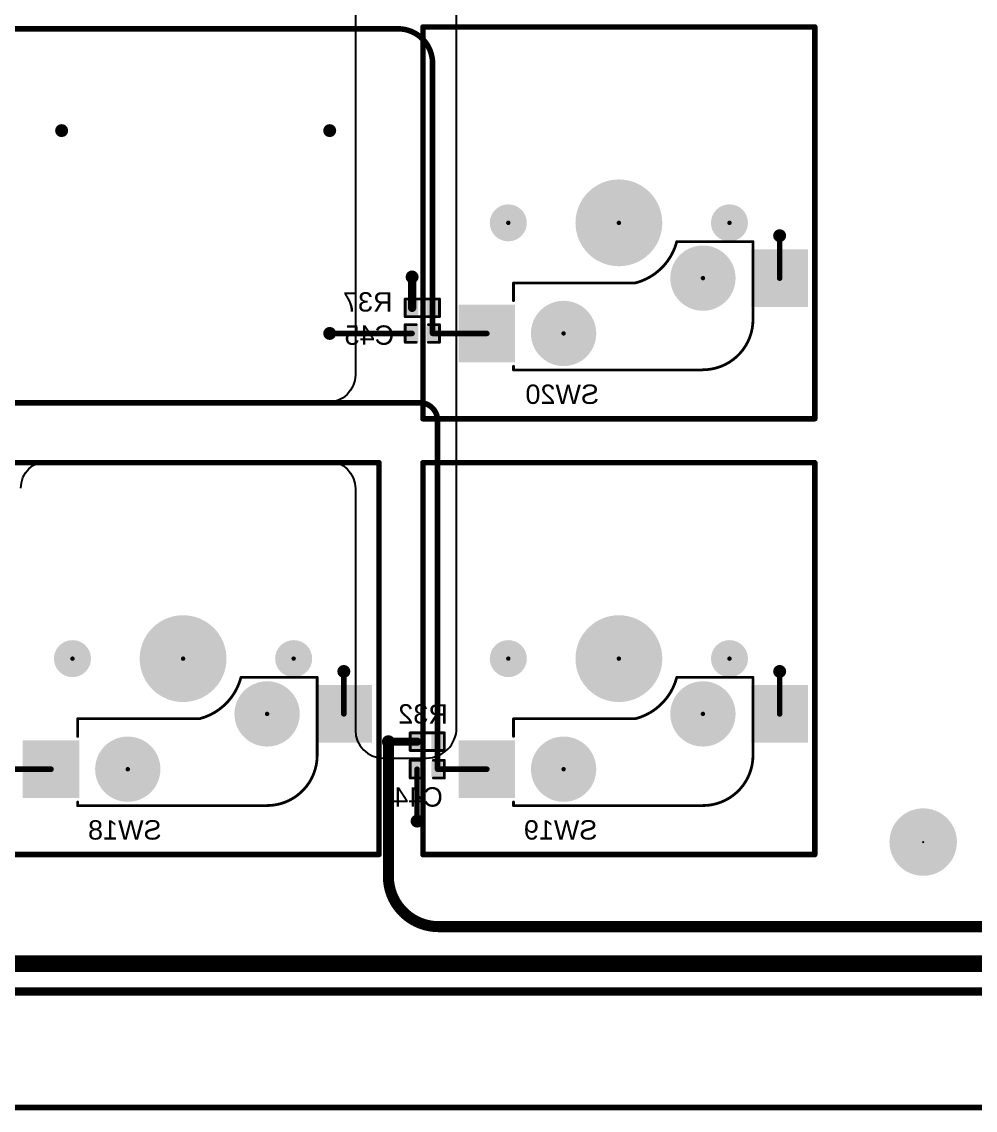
# Model space of a CAD drawing. Header units: inches. Extents: x 0 to 280, y 0 to 81.
# Drawn here: x 195.5 to 239.3, y -0.1 to 49.9 of the extents above; entities that cross this region are included whole.
import ezdxf

# ---------------------------------------------------------------- set-up
doc = ezdxf.new("R2010")
doc.units = ezdxf.units.IN
for name, color, linetype in [('Board Outline', 216, 'Continuous'), ('Bottom Layer', 5, 'Continuous'), ('Bottom Overlay', 54, 'Continuous'), ('Bottom Paste', 16, 'Continuous'), ('Bottom Solder', 6, 'Continuous'), ('Pad Holes', 156, 'Continuous'), ('Top Layer', 1, 'Continuous'), ('Top Overlay', 2, 'Continuous'), ('Top Solder', 216, 'Continuous'), ('Via Holes', 16, 'Continuous')]:
    doc.layers.add(name, color=color, linetype=linetype)
doc.styles.add('Arial', font='', dxfattribs={"height": 0.2})
doc.styles.get('Arial').set_extended_font_data('Arial')

# ---------------------------------------------------------------- blocks, each defined once
blk = doc.blocks.new('____0402_B_23')
at = {"layer": 'Bottom Layer'}
for points in [[(-0.241, 0.317), (-0.241, -0.318), (-0.699, -0.318), (-0.699, 0.317)], [(0.699, 0.317), (0.699, -0.318), (0.241, -0.318), (0.241, 0.317)]]:
    blk.add_hatch(color=5, dxfattribs=at).paths.add_polyline_path(points)
at = {"layer": 'Bottom Paste'}
for points in [[(-0.241, 0.317), (-0.241, -0.318), (-0.699, -0.318), (-0.699, 0.317)], [(0.699, 0.317), (0.699, -0.318), (0.241, -0.318), (0.241, 0.317)]]:
    blk.add_hatch(color=16, dxfattribs=at).paths.add_polyline_path(points)
at = {"layer": 'Bottom Solder'}
for points in [[(-0.181, 0.377), (-0.181, -0.377), (-0.758, -0.377), (-0.758, 0.377)], [(0.758, 0.377), (0.758, -0.377), (0.181, -0.377), (0.181, 0.377)]]:
    blk.add_hatch(color=6, dxfattribs=at).paths.add_polyline_path(points)
at = {"layer": 'Bottom Overlay'}
for points in [[(-0.787, -0.406, 0.127, 0.127, 0), (-0.787, 0.406, 0.127, 0.127, 0)], [(-0.787, 0.406, 0.127, 0.127, 0), (-0.279, 0.406, 0.127, 0.127, 0)], [(0.279, 0.406, 0.127, 0.127, 0), (0.787, 0.406, 0.127, 0.127, 0)], [(0.787, -0.406, 0.127, 0.127, 0), (0.787, 0.406, 0.127, 0.127, 0)], [(-0.787, -0.406, 0.127, 0.127, 0), (-0.279, -0.406, 0.127, 0.127, 0)], [(0.279, -0.406, 0.127, 0.127, 0), (0.787, -0.406, 0.127, 0.127, 0)]]:
    blk.add_lwpolyline(points, format="xyseb", dxfattribs=at)
for points in [[(-0.819, 0.406, 0.0635, 0.0635, 1), (-0.756, 0.406, 0.0635, 0.0635, 1)], [(-0.819, 0.406, 0.0635, 0.0635, 1), (-0.756, 0.406, 0.0635, 0.0635, 1)], [(-0.311, 0.406, 0.0635, 0.0635, 1), (-0.248, 0.406, 0.0635, 0.0635, 1)], [(0.248, 0.406, 0.0635, 0.0635, 1), (0.311, 0.406, 0.0635, 0.0635, 1)], [(0.756, 0.406, 0.0635, 0.0635, 1), (0.819, 0.406, 0.0635, 0.0635, 1)], [(0.756, 0.406, 0.0635, 0.0635, 1), (0.819, 0.406, 0.0635, 0.0635, 1)], [(-0.819, -0.406, 0.0635, 0.0635, 1), (-0.756, -0.406, 0.0635, 0.0635, 1)], [(-0.819, -0.406, 0.0635, 0.0635, 1), (-0.756, -0.406, 0.0635, 0.0635, 1)], [(-0.311, -0.406, 0.0635, 0.0635, 1), (-0.248, -0.406, 0.0635, 0.0635, 1)], [(0.248, -0.406, 0.0635, 0.0635, 1), (0.311, -0.406, 0.0635, 0.0635, 1)], [(0.756, -0.406, 0.0635, 0.0635, 1), (0.819, -0.406, 0.0635, 0.0635, 1)], [(0.756, -0.406, 0.0635, 0.0635, 1), (0.819, -0.406, 0.0635, 0.0635, 1)]]:
    blk.add_lwpolyline(points, format="xyseb", close=True, dxfattribs=at)
blk = doc.blocks.new('____0402_B_24')
at = {"layer": 'Bottom Layer'}
for points in [[(-0.241, 0.317), (-0.241, -0.318), (-0.699, -0.318), (-0.699, 0.317)], [(0.699, 0.317), (0.699, -0.318), (0.241, -0.318), (0.241, 0.317)]]:
    blk.add_hatch(color=5, dxfattribs=at).paths.add_polyline_path(points)
at = {"layer": 'Bottom Paste'}
for points in [[(-0.241, 0.317), (-0.241, -0.318), (-0.699, -0.318), (-0.699, 0.317)], [(0.699, 0.317), (0.699, -0.318), (0.241, -0.318), (0.241, 0.317)]]:
    blk.add_hatch(color=16, dxfattribs=at).paths.add_polyline_path(points)
at = {"layer": 'Bottom Solder'}
for points in [[(-0.181, 0.377), (-0.181, -0.377), (-0.758, -0.377), (-0.758, 0.377)], [(0.758, 0.377), (0.758, -0.377), (0.181, -0.377), (0.181, 0.377)]]:
    blk.add_hatch(color=6, dxfattribs=at).paths.add_polyline_path(points)
at = {"layer": 'Bottom Overlay'}
for points in [[(-0.787, -0.406, 0.127, 0.127, 0), (-0.787, 0.406, 0.127, 0.127, 0)], [(-0.787, 0.406, 0.127, 0.127, 0), (-0.279, 0.406, 0.127, 0.127, 0)], [(0.279, 0.406, 0.127, 0.127, 0), (0.787, 0.406, 0.127, 0.127, 0)], [(0.787, -0.406, 0.127, 0.127, 0), (0.787, 0.406, 0.127, 0.127, 0)], [(-0.787, -0.406, 0.127, 0.127, 0), (-0.279, -0.406, 0.127, 0.127, 0)], [(0.279, -0.406, 0.127, 0.127, 0), (0.787, -0.406, 0.127, 0.127, 0)]]:
    blk.add_lwpolyline(points, format="xyseb", dxfattribs=at)
for points in [[(-0.819, 0.406, 0.0635, 0.0635, 1), (-0.756, 0.406, 0.0635, 0.0635, 1)], [(-0.819, 0.406, 0.0635, 0.0635, 1), (-0.756, 0.406, 0.0635, 0.0635, 1)], [(-0.311, 0.406, 0.0635, 0.0635, 1), (-0.248, 0.406, 0.0635, 0.0635, 1)], [(0.248, 0.406, 0.0635, 0.0635, 1), (0.311, 0.406, 0.0635, 0.0635, 1)], [(0.756, 0.406, 0.0635, 0.0635, 1), (0.819, 0.406, 0.0635, 0.0635, 1)], [(0.756, 0.406, 0.0635, 0.0635, 1), (0.819, 0.406, 0.0635, 0.0635, 1)], [(-0.819, -0.406, 0.0635, 0.0635, 1), (-0.756, -0.406, 0.0635, 0.0635, 1)], [(-0.819, -0.406, 0.0635, 0.0635, 1), (-0.756, -0.406, 0.0635, 0.0635, 1)], [(-0.311, -0.406, 0.0635, 0.0635, 1), (-0.248, -0.406, 0.0635, 0.0635, 1)], [(0.248, -0.406, 0.0635, 0.0635, 1), (0.311, -0.406, 0.0635, 0.0635, 1)], [(0.756, -0.406, 0.0635, 0.0635, 1), (0.819, -0.406, 0.0635, 0.0635, 1)], [(0.756, -0.406, 0.0635, 0.0635, 1), (0.819, -0.406, 0.0635, 0.0635, 1)]]:
    blk.add_lwpolyline(points, format="xyseb", close=True, dxfattribs=at)
blk = doc.blocks.new('CPG151101S11_16_B_49')
at = {"layer": 'Bottom Layer'}
for points in [[(5.475, 3.815), (7.975, 3.815), (7.975, 1.265), (5.475, 1.265)], [(-7.975, 1.275), (-5.475, 1.275), (-5.475, -1.275), (-7.975, -1.275)]]:
    blk.add_hatch(color=5, dxfattribs=at).paths.add_polyline_path(points)
at = {"layer": 'Bottom Paste'}
for points in [[(5.475, 3.815), (7.975, 3.815), (7.975, 1.265), (5.475, 1.265)], [(-7.975, 1.275), (-5.475, 1.275), (-5.475, -1.275), (-7.975, -1.275)]]:
    blk.add_hatch(color=16, dxfattribs=at).paths.add_polyline_path(points)
at = {"layer": 'Bottom Solder'}
for points in [[(5.425, 3.865), (8.025, 3.865), (8.025, 1.215), (5.425, 1.215)], [(-8.025, 1.325), (-5.425, 1.325), (-5.425, -1.325), (-8.025, -1.325)]]:
    blk.add_hatch(color=6, dxfattribs=at).paths.add_polyline_path(points)
h = blk.add_hatch(color=6, dxfattribs=at)
edge = h.paths.add_edge_path()
edge.add_arc((3.2, 2.54), 0.102, 0, 360)
h = blk.add_hatch(color=6, dxfattribs=at)
edge = h.paths.add_edge_path()
edge.add_arc((-3.2, 0), 0.102, 0, 360)
h = blk.add_hatch(color=6, dxfattribs=at)
edge = h.paths.add_edge_path()
edge.add_arc((-4.42, -2.54), 0.102, 0, 360)
h = blk.add_hatch(color=6, dxfattribs=at)
edge = h.paths.add_edge_path()
edge.add_arc((0.66, -2.54), 0.102, 0, 360)
h = blk.add_hatch(color=6, dxfattribs=at)
edge = h.paths.add_edge_path()
edge.add_arc((5.74, -2.54), 0.102, 0, 360)
at = {"layer": 'Pad Holes'}
h = blk.add_hatch(color=7, dxfattribs=at)
edge = h.paths.add_edge_path()
edge.add_arc((3.2, 2.54), 1.5, 0, 360)
h = blk.add_hatch(color=7, dxfattribs=at)
edge = h.paths.add_edge_path()
edge.add_arc((-3.2, 0), 1.5, 0, 360)
h = blk.add_hatch(color=7, dxfattribs=at)
edge = h.paths.add_edge_path()
edge.add_arc((0.66, -2.54), 1.994, 0, 360)
h = blk.add_hatch(color=7, dxfattribs=at)
edge = h.paths.add_edge_path()
edge.add_arc((-4.42, -2.54), 0.851, 0, 360)
h = blk.add_hatch(color=7, dxfattribs=at)
edge = h.paths.add_edge_path()
edge.add_arc((5.74, -2.54), 0.851, 0, 360)
at = {"layer": 'Top Solder'}
h = blk.add_hatch(color=216, dxfattribs=at)
edge = h.paths.add_edge_path()
edge.add_arc((3.2, 2.54), 0.102, 0, 360)
h = blk.add_hatch(color=216, dxfattribs=at)
edge = h.paths.add_edge_path()
edge.add_arc((-3.2, 0), 0.102, 0, 360)
h = blk.add_hatch(color=216, dxfattribs=at)
edge = h.paths.add_edge_path()
edge.add_arc((-4.42, -2.54), 0.102, 0, 360)
h = blk.add_hatch(color=216, dxfattribs=at)
edge = h.paths.add_edge_path()
edge.add_arc((0.66, -2.54), 0.102, 0, 360)
h = blk.add_hatch(color=216, dxfattribs=at)
edge = h.paths.add_edge_path()
edge.add_arc((5.74, -2.54), 0.102, 0, 360)
at = {"layer": 'Bottom Overlay'}
for points in [[(-5.5, 1.906, 0.127, 0.127, -0.414214), (-3.196, 4.21, 0.127, 0.127, 0)], [(5.5, 4.22, 0.127, 0.127, 0), (-3.186, 4.22, 0.127, 0.127, 0)], [(5.5, 4.22, 0.127, 0.127, -0.414214), (5.49, 4.21, 0.127, 0.127, 0)], [(5.5, 4.22, 0.127, 0.127, 0), (5.5, 4.046, 0.127, 0.127, 0)], [(-5.5, 1.906, 0.127, 0.127, 0), (-5.5, -1.506, 0.127, 0.127, 0)], [(5.5, 1.034, 0.127, 0.127, 0), (5.5, 0.47, 0.127, 0.127, 0)], [(5.5, 0.47, 0.127, 0.127, 0), (5.5, 0.47, 0.127, 0.127, 0)], [(5.5, 0.47, 0.127, 0.127, 0), (5.5, 0.22, 0.127, 0.127, 0)], [(-2, -1.68, 0.127, 0.127, -0.271686), (-0.1, 0.22, 0.127, 0.127, 0)], [(0.15, 0.22, 0.127, 0.127, 0), (-0.1, 0.22, 0.127, 0.127, 0)], [(1.19, 0.22, 0.127, 0.127, 0), (0.15, 0.22, 0.127, 0.127, 0)], [(5.5, 0.22, 0.127, 0.127, 0), (1.19, 0.22, 0.127, 0.127, 0)], [(-5.5, -1.506, 0.127, 0.127, 0), (-5.5, -1.68, 0.127, 0.127, 0)], [(-2, -1.68, 0.127, 0.127, 0), (-5.5, -1.68, 0.127, 0.127, 0)]]:
    blk.add_lwpolyline(points, format="xyseb", dxfattribs=at)
for points in [[(-3.228, 4.21, 0.0635, 0.0635, 1), (-3.165, 4.21, 0.0635, 0.0635, 1)], [(-3.218, 4.22, 0.0635, 0.0635, 1), (-3.155, 4.22, 0.0635, 0.0635, 1)], [(5.458, 4.21, 0.0635, 0.0635, 1), (5.522, 4.21, 0.0635, 0.0635, 1)], [(5.468, 4.22, 0.0635, 0.0635, 1), (5.532, 4.22, 0.0635, 0.0635, 1)], [(5.468, 4.22, 0.0635, 0.0635, 1), (5.532, 4.22, 0.0635, 0.0635, 1)], [(5.468, 4.22, 0.0635, 0.0635, 1), (5.532, 4.22, 0.0635, 0.0635, 1)], [(5.468, 4.046, 0.0635, 0.0635, 1), (5.532, 4.046, 0.0635, 0.0635, 1)], [(-5.532, 1.906, 0.0635, 0.0635, 1), (-5.468, 1.906, 0.0635, 0.0635, 1)], [(-5.532, 1.906, 0.0635, 0.0635, 1), (-5.468, 1.906, 0.0635, 0.0635, 1)], [(5.468, 1.034, 0.0635, 0.0635, 1), (5.532, 1.034, 0.0635, 0.0635, 1)], [(5.468, 0.47, 0.0635, 0.0635, 1), (5.532, 0.47, 0.0635, 0.0635, 1)], [(5.468, 0.47, 0.0635, 0.0635, 1), (5.532, 0.47, 0.0635, 0.0635, 1)], [(5.468, 0.47, 0.0635, 0.0635, 1), (5.532, 0.47, 0.0635, 0.0635, 1)], [(5.468, 0.47, 0.0635, 0.0635, 1), (5.532, 0.47, 0.0635, 0.0635, 1)], [(-0.132, 0.22, 0.0635, 0.0635, 1), (-0.068, 0.22, 0.0635, 0.0635, 1)], [(-0.132, 0.22, 0.0635, 0.0635, 1), (-0.068, 0.22, 0.0635, 0.0635, 1)], [(0.118, 0.22, 0.0635, 0.0635, 1), (0.182, 0.22, 0.0635, 0.0635, 1)], [(0.118, 0.22, 0.0635, 0.0635, 1), (0.182, 0.22, 0.0635, 0.0635, 1)], [(1.158, 0.22, 0.0635, 0.0635, 1), (1.222, 0.22, 0.0635, 0.0635, 1)], [(1.158, 0.22, 0.0635, 0.0635, 1), (1.222, 0.22, 0.0635, 0.0635, 1)], [(5.468, 0.22, 0.0635, 0.0635, 1), (5.532, 0.22, 0.0635, 0.0635, 1)], [(5.468, 0.22, 0.0635, 0.0635, 1), (5.532, 0.22, 0.0635, 0.0635, 1)], [(-5.532, -1.506, 0.0635, 0.0635, 1), (-5.468, -1.506, 0.0635, 0.0635, 1)], [(-5.532, -1.506, 0.0635, 0.0635, 1), (-5.468, -1.506, 0.0635, 0.0635, 1)], [(-5.532, -1.68, 0.0635, 0.0635, 1), (-5.468, -1.68, 0.0635, 0.0635, 1)], [(-5.532, -1.68, 0.0635, 0.0635, 1), (-5.468, -1.68, 0.0635, 0.0635, 1)], [(-2.032, -1.68, 0.0635, 0.0635, 1), (-1.968, -1.68, 0.0635, 0.0635, 1)], [(-2.032, -1.68, 0.0635, 0.0635, 1), (-1.968, -1.68, 0.0635, 0.0635, 1)]]:
    blk.add_lwpolyline(points, format="xyseb", close=True, dxfattribs=at)
blk = doc.blocks.new('CPG151101S11_16_B_50')
at = {"layer": 'Bottom Layer'}
for points in [[(5.475, 3.815), (7.975, 3.815), (7.975, 1.265), (5.475, 1.265)], [(-7.975, 1.275), (-5.475, 1.275), (-5.475, -1.275), (-7.975, -1.275)]]:
    blk.add_hatch(color=5, dxfattribs=at).paths.add_polyline_path(points)
at = {"layer": 'Bottom Paste'}
for points in [[(5.475, 3.815), (7.975, 3.815), (7.975, 1.265), (5.475, 1.265)], [(-7.975, 1.275), (-5.475, 1.275), (-5.475, -1.275), (-7.975, -1.275)]]:
    blk.add_hatch(color=16, dxfattribs=at).paths.add_polyline_path(points)
at = {"layer": 'Bottom Solder'}
for points in [[(5.425, 3.865), (8.025, 3.865), (8.025, 1.215), (5.425, 1.215)], [(-8.025, 1.325), (-5.425, 1.325), (-5.425, -1.325), (-8.025, -1.325)]]:
    blk.add_hatch(color=6, dxfattribs=at).paths.add_polyline_path(points)
h = blk.add_hatch(color=6, dxfattribs=at)
edge = h.paths.add_edge_path()
edge.add_arc((3.2, 2.54), 0.102, 0, 360)
h = blk.add_hatch(color=6, dxfattribs=at)
edge = h.paths.add_edge_path()
edge.add_arc((-3.2, 0), 0.102, 0, 360)
h = blk.add_hatch(color=6, dxfattribs=at)
edge = h.paths.add_edge_path()
edge.add_arc((-4.42, -2.54), 0.102, 0, 360)
h = blk.add_hatch(color=6, dxfattribs=at)
edge = h.paths.add_edge_path()
edge.add_arc((0.66, -2.54), 0.102, 0, 360)
h = blk.add_hatch(color=6, dxfattribs=at)
edge = h.paths.add_edge_path()
edge.add_arc((5.74, -2.54), 0.102, 0, 360)
at = {"layer": 'Pad Holes'}
h = blk.add_hatch(color=7, dxfattribs=at)
edge = h.paths.add_edge_path()
edge.add_arc((3.2, 2.54), 1.5, 0, 360)
h = blk.add_hatch(color=7, dxfattribs=at)
edge = h.paths.add_edge_path()
edge.add_arc((-3.2, 0), 1.5, 0, 360)
h = blk.add_hatch(color=7, dxfattribs=at)
edge = h.paths.add_edge_path()
edge.add_arc((0.66, -2.54), 1.994, 0, 360)
h = blk.add_hatch(color=7, dxfattribs=at)
edge = h.paths.add_edge_path()
edge.add_arc((-4.42, -2.54), 0.851, 0, 360)
h = blk.add_hatch(color=7, dxfattribs=at)
edge = h.paths.add_edge_path()
edge.add_arc((5.74, -2.54), 0.851, 0, 360)
at = {"layer": 'Top Solder'}
h = blk.add_hatch(color=216, dxfattribs=at)
edge = h.paths.add_edge_path()
edge.add_arc((3.2, 2.54), 0.102, 0, 360)
h = blk.add_hatch(color=216, dxfattribs=at)
edge = h.paths.add_edge_path()
edge.add_arc((-3.2, 0), 0.102, 0, 360)
h = blk.add_hatch(color=216, dxfattribs=at)
edge = h.paths.add_edge_path()
edge.add_arc((-4.42, -2.54), 0.102, 0, 360)
h = blk.add_hatch(color=216, dxfattribs=at)
edge = h.paths.add_edge_path()
edge.add_arc((0.66, -2.54), 0.102, 0, 360)
h = blk.add_hatch(color=216, dxfattribs=at)
edge = h.paths.add_edge_path()
edge.add_arc((5.74, -2.54), 0.102, 0, 360)
at = {"layer": 'Bottom Overlay'}
for points in [[(-5.5, 1.906, 0.127, 0.127, -0.414214), (-3.196, 4.21, 0.127, 0.127, 0)], [(5.5, 4.22, 0.127, 0.127, 0), (-3.186, 4.22, 0.127, 0.127, 0)], [(5.5, 4.22, 0.127, 0.127, -0.414214), (5.49, 4.21, 0.127, 0.127, 0)], [(5.5, 4.22, 0.127, 0.127, 0), (5.5, 4.046, 0.127, 0.127, 0)], [(-5.5, 1.906, 0.127, 0.127, 0), (-5.5, -1.506, 0.127, 0.127, 0)], [(5.5, 1.034, 0.127, 0.127, 0), (5.5, 0.47, 0.127, 0.127, 0)], [(5.5, 0.47, 0.127, 0.127, 0), (5.5, 0.47, 0.127, 0.127, 0)], [(5.5, 0.47, 0.127, 0.127, 0), (5.5, 0.22, 0.127, 0.127, 0)], [(-2, -1.68, 0.127, 0.127, -0.271686), (-0.1, 0.22, 0.127, 0.127, 0)], [(0.15, 0.22, 0.127, 0.127, 0), (-0.1, 0.22, 0.127, 0.127, 0)], [(1.19, 0.22, 0.127, 0.127, 0), (0.15, 0.22, 0.127, 0.127, 0)], [(5.5, 0.22, 0.127, 0.127, 0), (1.19, 0.22, 0.127, 0.127, 0)], [(-5.5, -1.506, 0.127, 0.127, 0), (-5.5, -1.68, 0.127, 0.127, 0)], [(-2, -1.68, 0.127, 0.127, 0), (-5.5, -1.68, 0.127, 0.127, 0)]]:
    blk.add_lwpolyline(points, format="xyseb", dxfattribs=at)
for points in [[(-3.228, 4.21, 0.0635, 0.0635, 1), (-3.165, 4.21, 0.0635, 0.0635, 1)], [(-3.218, 4.22, 0.0635, 0.0635, 1), (-3.155, 4.22, 0.0635, 0.0635, 1)], [(5.458, 4.21, 0.0635, 0.0635, 1), (5.522, 4.21, 0.0635, 0.0635, 1)], [(5.468, 4.22, 0.0635, 0.0635, 1), (5.532, 4.22, 0.0635, 0.0635, 1)], [(5.468, 4.22, 0.0635, 0.0635, 1), (5.532, 4.22, 0.0635, 0.0635, 1)], [(5.468, 4.22, 0.0635, 0.0635, 1), (5.532, 4.22, 0.0635, 0.0635, 1)], [(5.468, 4.046, 0.0635, 0.0635, 1), (5.532, 4.046, 0.0635, 0.0635, 1)], [(-5.532, 1.906, 0.0635, 0.0635, 1), (-5.468, 1.906, 0.0635, 0.0635, 1)], [(-5.532, 1.906, 0.0635, 0.0635, 1), (-5.468, 1.906, 0.0635, 0.0635, 1)], [(5.468, 1.034, 0.0635, 0.0635, 1), (5.532, 1.034, 0.0635, 0.0635, 1)], [(5.468, 0.47, 0.0635, 0.0635, 1), (5.532, 0.47, 0.0635, 0.0635, 1)], [(5.468, 0.47, 0.0635, 0.0635, 1), (5.532, 0.47, 0.0635, 0.0635, 1)], [(5.468, 0.47, 0.0635, 0.0635, 1), (5.532, 0.47, 0.0635, 0.0635, 1)], [(5.468, 0.47, 0.0635, 0.0635, 1), (5.532, 0.47, 0.0635, 0.0635, 1)], [(-0.132, 0.22, 0.0635, 0.0635, 1), (-0.068, 0.22, 0.0635, 0.0635, 1)], [(-0.132, 0.22, 0.0635, 0.0635, 1), (-0.068, 0.22, 0.0635, 0.0635, 1)], [(0.118, 0.22, 0.0635, 0.0635, 1), (0.182, 0.22, 0.0635, 0.0635, 1)], [(0.118, 0.22, 0.0635, 0.0635, 1), (0.182, 0.22, 0.0635, 0.0635, 1)], [(1.158, 0.22, 0.0635, 0.0635, 1), (1.222, 0.22, 0.0635, 0.0635, 1)], [(1.158, 0.22, 0.0635, 0.0635, 1), (1.222, 0.22, 0.0635, 0.0635, 1)], [(5.468, 0.22, 0.0635, 0.0635, 1), (5.532, 0.22, 0.0635, 0.0635, 1)], [(5.468, 0.22, 0.0635, 0.0635, 1), (5.532, 0.22, 0.0635, 0.0635, 1)], [(-5.532, -1.506, 0.0635, 0.0635, 1), (-5.468, -1.506, 0.0635, 0.0635, 1)], [(-5.532, -1.506, 0.0635, 0.0635, 1), (-5.468, -1.506, 0.0635, 0.0635, 1)], [(-5.532, -1.68, 0.0635, 0.0635, 1), (-5.468, -1.68, 0.0635, 0.0635, 1)], [(-5.532, -1.68, 0.0635, 0.0635, 1), (-5.468, -1.68, 0.0635, 0.0635, 1)], [(-2.032, -1.68, 0.0635, 0.0635, 1), (-1.968, -1.68, 0.0635, 0.0635, 1)], [(-2.032, -1.68, 0.0635, 0.0635, 1), (-1.968, -1.68, 0.0635, 0.0635, 1)]]:
    blk.add_lwpolyline(points, format="xyseb", close=True, dxfattribs=at)
blk = doc.blocks.new('CPG151101S11_16_B_51')
at = {"layer": 'Bottom Layer'}
for points in [[(5.475, 3.815), (7.975, 3.815), (7.975, 1.265), (5.475, 1.265)], [(-7.975, 1.275), (-5.475, 1.275), (-5.475, -1.275), (-7.975, -1.275)]]:
    blk.add_hatch(color=5, dxfattribs=at).paths.add_polyline_path(points)
at = {"layer": 'Bottom Paste'}
for points in [[(5.475, 3.815), (7.975, 3.815), (7.975, 1.265), (5.475, 1.265)], [(-7.975, 1.275), (-5.475, 1.275), (-5.475, -1.275), (-7.975, -1.275)]]:
    blk.add_hatch(color=16, dxfattribs=at).paths.add_polyline_path(points)
at = {"layer": 'Bottom Solder'}
for points in [[(5.425, 3.865), (8.025, 3.865), (8.025, 1.215), (5.425, 1.215)], [(-8.025, 1.325), (-5.425, 1.325), (-5.425, -1.325), (-8.025, -1.325)]]:
    blk.add_hatch(color=6, dxfattribs=at).paths.add_polyline_path(points)
h = blk.add_hatch(color=6, dxfattribs=at)
edge = h.paths.add_edge_path()
edge.add_arc((3.2, 2.54), 0.102, 0, 360)
h = blk.add_hatch(color=6, dxfattribs=at)
edge = h.paths.add_edge_path()
edge.add_arc((-3.2, 0), 0.102, 0, 360)
h = blk.add_hatch(color=6, dxfattribs=at)
edge = h.paths.add_edge_path()
edge.add_arc((-4.42, -2.54), 0.102, 0, 360)
h = blk.add_hatch(color=6, dxfattribs=at)
edge = h.paths.add_edge_path()
edge.add_arc((0.66, -2.54), 0.102, 0, 360)
h = blk.add_hatch(color=6, dxfattribs=at)
edge = h.paths.add_edge_path()
edge.add_arc((5.74, -2.54), 0.102, 0, 360)
at = {"layer": 'Pad Holes'}
h = blk.add_hatch(color=7, dxfattribs=at)
edge = h.paths.add_edge_path()
edge.add_arc((3.2, 2.54), 1.5, 0, 360)
h = blk.add_hatch(color=7, dxfattribs=at)
edge = h.paths.add_edge_path()
edge.add_arc((-3.2, 0), 1.5, 0, 360)
h = blk.add_hatch(color=7, dxfattribs=at)
edge = h.paths.add_edge_path()
edge.add_arc((0.66, -2.54), 1.994, 0, 360)
h = blk.add_hatch(color=7, dxfattribs=at)
edge = h.paths.add_edge_path()
edge.add_arc((-4.42, -2.54), 0.851, 0, 360)
h = blk.add_hatch(color=7, dxfattribs=at)
edge = h.paths.add_edge_path()
edge.add_arc((5.74, -2.54), 0.851, 0, 360)
at = {"layer": 'Top Solder'}
h = blk.add_hatch(color=216, dxfattribs=at)
edge = h.paths.add_edge_path()
edge.add_arc((3.2, 2.54), 0.102, 0, 360)
h = blk.add_hatch(color=216, dxfattribs=at)
edge = h.paths.add_edge_path()
edge.add_arc((-3.2, 0), 0.102, 0, 360)
h = blk.add_hatch(color=216, dxfattribs=at)
edge = h.paths.add_edge_path()
edge.add_arc((-4.42, -2.54), 0.102, 0, 360)
h = blk.add_hatch(color=216, dxfattribs=at)
edge = h.paths.add_edge_path()
edge.add_arc((0.66, -2.54), 0.102, 0, 360)
h = blk.add_hatch(color=216, dxfattribs=at)
edge = h.paths.add_edge_path()
edge.add_arc((5.74, -2.54), 0.102, 0, 360)
at = {"layer": 'Bottom Overlay'}
for points in [[(-5.5, 1.906, 0.127, 0.127, -0.414214), (-3.196, 4.21, 0.127, 0.127, 0)], [(5.5, 4.22, 0.127, 0.127, 0), (-3.186, 4.22, 0.127, 0.127, 0)], [(5.5, 4.22, 0.127, 0.127, -0.414214), (5.49, 4.21, 0.127, 0.127, 0)], [(5.5, 4.22, 0.127, 0.127, 0), (5.5, 4.046, 0.127, 0.127, 0)], [(-5.5, 1.906, 0.127, 0.127, 0), (-5.5, -1.506, 0.127, 0.127, 0)], [(5.5, 1.034, 0.127, 0.127, 0), (5.5, 0.47, 0.127, 0.127, 0)], [(5.5, 0.47, 0.127, 0.127, 0), (5.5, 0.47, 0.127, 0.127, 0)], [(5.5, 0.47, 0.127, 0.127, 0), (5.5, 0.22, 0.127, 0.127, 0)], [(-2, -1.68, 0.127, 0.127, -0.271686), (-0.1, 0.22, 0.127, 0.127, 0)], [(0.15, 0.22, 0.127, 0.127, 0), (-0.1, 0.22, 0.127, 0.127, 0)], [(1.19, 0.22, 0.127, 0.127, 0), (0.15, 0.22, 0.127, 0.127, 0)], [(5.5, 0.22, 0.127, 0.127, 0), (1.19, 0.22, 0.127, 0.127, 0)], [(-5.5, -1.506, 0.127, 0.127, 0), (-5.5, -1.68, 0.127, 0.127, 0)], [(-2, -1.68, 0.127, 0.127, 0), (-5.5, -1.68, 0.127, 0.127, 0)]]:
    blk.add_lwpolyline(points, format="xyseb", dxfattribs=at)
for points in [[(-3.228, 4.21, 0.0635, 0.0635, 1), (-3.165, 4.21, 0.0635, 0.0635, 1)], [(-3.218, 4.22, 0.0635, 0.0635, 1), (-3.155, 4.22, 0.0635, 0.0635, 1)], [(5.458, 4.21, 0.0635, 0.0635, 1), (5.522, 4.21, 0.0635, 0.0635, 1)], [(5.468, 4.22, 0.0635, 0.0635, 1), (5.532, 4.22, 0.0635, 0.0635, 1)], [(5.468, 4.22, 0.0635, 0.0635, 1), (5.532, 4.22, 0.0635, 0.0635, 1)], [(5.468, 4.22, 0.0635, 0.0635, 1), (5.532, 4.22, 0.0635, 0.0635, 1)], [(5.468, 4.046, 0.0635, 0.0635, 1), (5.532, 4.046, 0.0635, 0.0635, 1)], [(-5.532, 1.906, 0.0635, 0.0635, 1), (-5.468, 1.906, 0.0635, 0.0635, 1)], [(-5.532, 1.906, 0.0635, 0.0635, 1), (-5.468, 1.906, 0.0635, 0.0635, 1)], [(5.468, 1.034, 0.0635, 0.0635, 1), (5.532, 1.034, 0.0635, 0.0635, 1)], [(5.468, 0.47, 0.0635, 0.0635, 1), (5.532, 0.47, 0.0635, 0.0635, 1)], [(5.468, 0.47, 0.0635, 0.0635, 1), (5.532, 0.47, 0.0635, 0.0635, 1)], [(5.468, 0.47, 0.0635, 0.0635, 1), (5.532, 0.47, 0.0635, 0.0635, 1)], [(5.468, 0.47, 0.0635, 0.0635, 1), (5.532, 0.47, 0.0635, 0.0635, 1)], [(-0.132, 0.22, 0.0635, 0.0635, 1), (-0.068, 0.22, 0.0635, 0.0635, 1)], [(-0.132, 0.22, 0.0635, 0.0635, 1), (-0.068, 0.22, 0.0635, 0.0635, 1)], [(0.118, 0.22, 0.0635, 0.0635, 1), (0.182, 0.22, 0.0635, 0.0635, 1)], [(0.118, 0.22, 0.0635, 0.0635, 1), (0.182, 0.22, 0.0635, 0.0635, 1)], [(1.158, 0.22, 0.0635, 0.0635, 1), (1.222, 0.22, 0.0635, 0.0635, 1)], [(1.158, 0.22, 0.0635, 0.0635, 1), (1.222, 0.22, 0.0635, 0.0635, 1)], [(5.468, 0.22, 0.0635, 0.0635, 1), (5.532, 0.22, 0.0635, 0.0635, 1)], [(5.468, 0.22, 0.0635, 0.0635, 1), (5.532, 0.22, 0.0635, 0.0635, 1)], [(-5.532, -1.506, 0.0635, 0.0635, 1), (-5.468, -1.506, 0.0635, 0.0635, 1)], [(-5.532, -1.506, 0.0635, 0.0635, 1), (-5.468, -1.506, 0.0635, 0.0635, 1)], [(-5.532, -1.68, 0.0635, 0.0635, 1), (-5.468, -1.68, 0.0635, 0.0635, 1)], [(-5.532, -1.68, 0.0635, 0.0635, 1), (-5.468, -1.68, 0.0635, 0.0635, 1)], [(-2.032, -1.68, 0.0635, 0.0635, 1), (-1.968, -1.68, 0.0635, 0.0635, 1)], [(-2.032, -1.68, 0.0635, 0.0635, 1), (-1.968, -1.68, 0.0635, 0.0635, 1)]]:
    blk.add_lwpolyline(points, format="xyseb", close=True, dxfattribs=at)
blk = doc.blocks.new('R___0402_B_74')
at = {"layer": 'Bottom Layer'}
for points in [[(-0.241, 0.317), (-0.241, -0.318), (-0.699, -0.318), (-0.699, 0.317)], [(0.699, 0.317), (0.699, -0.318), (0.241, -0.318), (0.241, 0.317)]]:
    blk.add_hatch(color=5, dxfattribs=at).paths.add_polyline_path(points)
at = {"layer": 'Bottom Paste'}
for points in [[(-0.241, 0.317), (-0.241, -0.318), (-0.699, -0.318), (-0.699, 0.317)], [(0.699, 0.317), (0.699, -0.318), (0.241, -0.318), (0.241, 0.317)]]:
    blk.add_hatch(color=16, dxfattribs=at).paths.add_polyline_path(points)
at = {"layer": 'Bottom Solder'}
for points in [[(-0.186, 0.373), (-0.186, -0.373), (-0.754, -0.373), (-0.754, 0.373)], [(0.754, 0.373), (0.754, -0.373), (0.186, -0.373), (0.186, 0.373)]]:
    blk.add_hatch(color=6, dxfattribs=at).paths.add_polyline_path(points)
at = {"layer": 'Bottom Overlay'}
for points in [[(-0.787, -0.406, 0.127, 0.127, 0), (-0.787, 0.406, 0.127, 0.127, 0)], [(-0.787, 0.406, 0.127, 0.127, 0), (0.787, 0.406, 0.127, 0.127, 0)], [(-0.813, 0.432, 0.00323, 0.00323, 0), (0.813, 0.432, 0.00323, 0.00323, 0)], [(0.787, -0.406, 0.127, 0.127, 0), (0.787, 0.406, 0.127, 0.127, 0)], [(-0.787, -0.406, 0.127, 0.127, 0), (0.787, -0.406, 0.127, 0.127, 0)]]:
    blk.add_lwpolyline(points, format="xyseb", dxfattribs=at)
for points in [[(-0.819, 0.406, 0.0635, 0.0635, 1), (-0.756, 0.406, 0.0635, 0.0635, 1)], [(-0.819, 0.406, 0.0635, 0.0635, 1), (-0.756, 0.406, 0.0635, 0.0635, 1)], [(-0.814, 0.432, 0.00161, 0.00161, 1), (-0.812, 0.432, 0.00161, 0.00161, 1)], [(0.756, 0.406, 0.0635, 0.0635, 1), (0.819, 0.406, 0.0635, 0.0635, 1)], [(0.756, 0.406, 0.0635, 0.0635, 1), (0.819, 0.406, 0.0635, 0.0635, 1)], [(0.812, 0.432, 0.00161, 0.00161, 1), (0.814, 0.432, 0.00161, 0.00161, 1)], [(-0.819, -0.406, 0.0635, 0.0635, 1), (-0.756, -0.406, 0.0635, 0.0635, 1)], [(-0.819, -0.406, 0.0635, 0.0635, 1), (-0.756, -0.406, 0.0635, 0.0635, 1)], [(0.756, -0.406, 0.0635, 0.0635, 1), (0.819, -0.406, 0.0635, 0.0635, 1)], [(0.756, -0.406, 0.0635, 0.0635, 1), (0.819, -0.406, 0.0635, 0.0635, 1)]]:
    blk.add_lwpolyline(points, format="xyseb", close=True, dxfattribs=at)
blk = doc.blocks.new('R___0402_B_79')
at = {"layer": 'Bottom Layer'}
for points in [[(-0.241, 0.317), (-0.241, -0.318), (-0.699, -0.318), (-0.699, 0.317)], [(0.699, 0.317), (0.699, -0.318), (0.241, -0.318), (0.241, 0.317)]]:
    blk.add_hatch(color=5, dxfattribs=at).paths.add_polyline_path(points)
at = {"layer": 'Bottom Paste'}
for points in [[(-0.241, 0.317), (-0.241, -0.318), (-0.699, -0.318), (-0.699, 0.317)], [(0.699, 0.317), (0.699, -0.318), (0.241, -0.318), (0.241, 0.317)]]:
    blk.add_hatch(color=16, dxfattribs=at).paths.add_polyline_path(points)
at = {"layer": 'Bottom Solder'}
for points in [[(-0.186, 0.373), (-0.186, -0.373), (-0.754, -0.373), (-0.754, 0.373)], [(0.754, 0.373), (0.754, -0.373), (0.186, -0.373), (0.186, 0.373)]]:
    blk.add_hatch(color=6, dxfattribs=at).paths.add_polyline_path(points)
at = {"layer": 'Bottom Overlay'}
for points in [[(-0.787, -0.406, 0.127, 0.127, 0), (-0.787, 0.406, 0.127, 0.127, 0)], [(-0.787, 0.406, 0.127, 0.127, 0), (0.787, 0.406, 0.127, 0.127, 0)], [(-0.813, 0.432, 0.00323, 0.00323, 0), (0.813, 0.432, 0.00323, 0.00323, 0)], [(0.787, -0.406, 0.127, 0.127, 0), (0.787, 0.406, 0.127, 0.127, 0)], [(-0.787, -0.406, 0.127, 0.127, 0), (0.787, -0.406, 0.127, 0.127, 0)]]:
    blk.add_lwpolyline(points, format="xyseb", dxfattribs=at)
for points in [[(-0.819, 0.406, 0.0635, 0.0635, 1), (-0.756, 0.406, 0.0635, 0.0635, 1)], [(-0.819, 0.406, 0.0635, 0.0635, 1), (-0.756, 0.406, 0.0635, 0.0635, 1)], [(-0.814, 0.432, 0.00161, 0.00161, 1), (-0.812, 0.432, 0.00161, 0.00161, 1)], [(0.756, 0.406, 0.0635, 0.0635, 1), (0.819, 0.406, 0.0635, 0.0635, 1)], [(0.756, 0.406, 0.0635, 0.0635, 1), (0.819, 0.406, 0.0635, 0.0635, 1)], [(0.812, 0.432, 0.00161, 0.00161, 1), (0.814, 0.432, 0.00161, 0.00161, 1)], [(-0.819, -0.406, 0.0635, 0.0635, 1), (-0.756, -0.406, 0.0635, 0.0635, 1)], [(-0.819, -0.406, 0.0635, 0.0635, 1), (-0.756, -0.406, 0.0635, 0.0635, 1)], [(0.756, -0.406, 0.0635, 0.0635, 1), (0.819, -0.406, 0.0635, 0.0635, 1)], [(0.756, -0.406, 0.0635, 0.0635, 1), (0.819, -0.406, 0.0635, 0.0635, 1)]]:
    blk.add_lwpolyline(points, format="xyseb", close=True, dxfattribs=at)

msp = doc.modelspace()

# ---------------------------------------------------------------- hatches: boundary and pattern name
at = {"layer": 'Bottom Layer'}
h = msp.add_hatch(color=5, dxfattribs=at)
edge = h.paths.add_edge_path()
edge.add_arc((197.312, 44.878), 0.3, 0, 360)
h = msp.add_hatch(color=5, dxfattribs=at)
edge = h.paths.add_edge_path()
edge.add_arc((209.626, 44.878), 0.3, 0, 360)
h = msp.add_hatch(color=5, dxfattribs=at)
edge = h.paths.add_edge_path()
edge.add_arc((230.295, 40.051), 0.3, 0, 360)
h = msp.add_hatch(color=5, dxfattribs=at)
edge = h.paths.add_edge_path()
edge.add_arc((213.411, 38.154), 0.3, 0, 360)
h = msp.add_hatch(color=5, dxfattribs=at)
edge = h.paths.add_edge_path()
edge.add_arc((209.626, 35.56), 0.3, 0, 360)
h = msp.add_hatch(color=5, dxfattribs=at)
edge = h.paths.add_edge_path()
edge.add_arc((210.275, 20.031), 0.3, 0, 360)
h = msp.add_hatch(color=5, dxfattribs=at)
edge = h.paths.add_edge_path()
edge.add_arc((230.295, 20.031), 0.3, 0, 360)
h = msp.add_hatch(color=5, dxfattribs=at)
edge = h.paths.add_edge_path()
edge.add_arc((212.321, 16.805), 0.3, 0, 360)
h = msp.add_hatch(color=5, dxfattribs=at)
edge = h.paths.add_edge_path()
edge.add_arc((213.639, 13.157), 0.3, 0, 360)
at = {"layer": 'Bottom Solder'}
h = msp.add_hatch(color=6, dxfattribs=at)
edge = h.paths.add_edge_path()
edge.add_arc((236.888, 12.192), 0.0508, 0, 360)
at = {"layer": 'Pad Holes'}
h = msp.add_hatch(color=7, dxfattribs=at)
edge = h.paths.add_edge_path()
edge.add_arc((236.888, 12.192), 1.55, 0, 360)
at = {"layer": 'Top Layer'}
h = msp.add_hatch(color=1, dxfattribs=at)
edge = h.paths.add_edge_path()
edge.add_arc((197.312, 44.878), 0.3, 0, 360)
h = msp.add_hatch(color=1, dxfattribs=at)
edge = h.paths.add_edge_path()
edge.add_arc((209.626, 44.878), 0.3, 0, 360)
h = msp.add_hatch(color=1, dxfattribs=at)
edge = h.paths.add_edge_path()
edge.add_arc((230.295, 40.051), 0.3, 0, 360)
h = msp.add_hatch(color=1, dxfattribs=at)
edge = h.paths.add_edge_path()
edge.add_arc((213.411, 38.154), 0.3, 0, 360)
h = msp.add_hatch(color=1, dxfattribs=at)
edge = h.paths.add_edge_path()
edge.add_arc((209.626, 35.56), 0.3, 0, 360)
h = msp.add_hatch(color=1, dxfattribs=at)
edge = h.paths.add_edge_path()
edge.add_arc((210.275, 20.031), 0.3, 0, 360)
h = msp.add_hatch(color=1, dxfattribs=at)
edge = h.paths.add_edge_path()
edge.add_arc((230.295, 20.031), 0.3, 0, 360)
h = msp.add_hatch(color=1, dxfattribs=at)
edge = h.paths.add_edge_path()
edge.add_arc((212.321, 16.805), 0.3, 0, 360)
h = msp.add_hatch(color=1, dxfattribs=at)
edge = h.paths.add_edge_path()
edge.add_arc((213.639, 13.157), 0.3, 0, 360)
at = {"layer": 'Top Solder'}
h = msp.add_hatch(color=216, dxfattribs=at)
edge = h.paths.add_edge_path()
edge.add_arc((236.888, 12.192), 0.0508, 0, 360)
at = {"layer": 'Via Holes'}
h = msp.add_hatch(color=7, dxfattribs=at)
edge = h.paths.add_edge_path()
edge.add_arc((197.312, 44.878), 0.15, 0, 360)
h = msp.add_hatch(color=7, dxfattribs=at)
edge = h.paths.add_edge_path()
edge.add_arc((209.626, 44.878), 0.15, 0, 360)
h = msp.add_hatch(color=7, dxfattribs=at)
edge = h.paths.add_edge_path()
edge.add_arc((230.295, 40.051), 0.15, 0, 360)
h = msp.add_hatch(color=7, dxfattribs=at)
edge = h.paths.add_edge_path()
edge.add_arc((213.411, 38.154), 0.15, 0, 360)
h = msp.add_hatch(color=7, dxfattribs=at)
edge = h.paths.add_edge_path()
edge.add_arc((209.626, 35.56), 0.15, 0, 360)
h = msp.add_hatch(color=7, dxfattribs=at)
edge = h.paths.add_edge_path()
edge.add_arc((210.275, 20.031), 0.15, 0, 360)
h = msp.add_hatch(color=7, dxfattribs=at)
edge = h.paths.add_edge_path()
edge.add_arc((230.295, 20.031), 0.15, 0, 360)
h = msp.add_hatch(color=7, dxfattribs=at)
edge = h.paths.add_edge_path()
edge.add_arc((212.321, 16.805), 0.15, 0, 360)
h = msp.add_hatch(color=7, dxfattribs=at)
edge = h.paths.add_edge_path()
edge.add_arc((213.639, 13.157), 0.15, 0, 360)

# ---------------------------------------------------------------- linework, layer by layer
at = {"layer": 'Board Outline'}
msp.add_lwpolyline([(2.997, 0, 0.254, 0.254, 0), (276.403, 0, 0.254, 0.254, 0)], format="xyseb", dxfattribs=at)
at = {"layer": 'Bottom Layer'}
for points in [[(127.316, 49.555, 0.254, 0.254, 0), (212.767, 49.555, 0.254, 0.254, 0)], [(212.767, 49.555, 0.254, 0.254, -0.414214), (214.351, 47.972, 0.254, 0.254, 0)], [(214.351, 36.735, 0.254, 0.254, 0), (214.351, 47.972, 0.254, 0.254, 0)], [(230.295, 38.1, 0.254, 0.254, 0), (230.295, 40.051, 0.254, 0.254, 0)], [(213.411, 36.735, 0.381, 0.381, 0), (213.411, 38.154, 0.381, 0.381, 0)], [(214.351, 35.56, 0.254, 0.254, 0), (214.351, 36.735, 0.254, 0.254, 0)], [(209.626, 35.56, 0.254, 0.254, 0), (213.411, 35.56, 0.254, 0.254, 0)], [(214.351, 35.56, 0.254, 0.254, 0), (216.845, 35.56, 0.254, 0.254, 0)], [(117.91, 32.375, 0.254, 0.254, 0), (213.766, 32.375, 0.254, 0.254, 0)], [(213.766, 32.375, 0.254, 0.254, -0.414214), (214.579, 31.562, 0.254, 0.254, 0)], [(214.579, 16.805, 0.254, 0.254, 0), (214.579, 31.562, 0.254, 0.254, 0)], [(210.275, 18.08, 0.254, 0.254, 0), (210.275, 20.031, 0.254, 0.254, 0)], [(230.295, 18.08, 0.254, 0.254, 0), (230.295, 20.031, 0.254, 0.254, 0)], [(212.321, 10.615, 0.508, 0.508, 0), (212.321, 16.805, 0.508, 0.508, 0)], [(212.321, 16.805, 0.381, 0.381, 0), (213.639, 16.805, 0.381, 0.381, 0)], [(214.579, 15.54, 0.254, 0.254, 0), (214.579, 16.805, 0.254, 0.254, 0)], [(194.488, 15.54, 0.254, 0.254, 0), (196.825, 15.54, 0.254, 0.254, 0)], [(213.639, 13.157, 0.254, 0.254, 0), (213.639, 15.54, 0.254, 0.254, 0)], [(214.579, 15.54, 0.254, 0.254, 0), (216.845, 15.54, 0.254, 0.254, 0)], [(214.63, 8.306, 0.508, 0.508, -0.414214), (212.321, 10.615, 0.508, 0.508, 0)], [(214.63, 8.306, 0.508, 0.508, 0), (263.347, 8.306, 0.508, 0.508, 0)]]:
    msp.add_lwpolyline(points, format="xyseb", dxfattribs=at)
for points in [[(212.703, 49.555, 0.127, 0.127, 1), (212.83, 49.555, 0.127, 0.127, 1)], [(212.703, 49.555, 0.127, 0.127, 1), (212.83, 49.555, 0.127, 0.127, 1)], [(214.287, 47.972, 0.127, 0.127, 1), (214.414, 47.972, 0.127, 0.127, 1)], [(214.287, 47.972, 0.127, 0.127, 1), (214.414, 47.972, 0.127, 0.127, 1)], [(230.232, 40.051, 0.127, 0.127, 1), (230.359, 40.051, 0.127, 0.127, 1)], [(213.316, 38.154, 0.191, 0.191, 1), (213.506, 38.154, 0.191, 0.191, 1)], [(230.232, 38.1, 0.127, 0.127, 1), (230.359, 38.1, 0.127, 0.127, 1)], [(213.316, 36.735, 0.191, 0.191, 1), (213.506, 36.735, 0.191, 0.191, 1)], [(214.287, 36.735, 0.127, 0.127, 1), (214.414, 36.735, 0.127, 0.127, 1)], [(214.287, 36.735, 0.127, 0.127, 1), (214.414, 36.735, 0.127, 0.127, 1)], [(209.563, 35.56, 0.127, 0.127, 1), (209.69, 35.56, 0.127, 0.127, 1)], [(213.347, 35.56, 0.127, 0.127, 1), (213.474, 35.56, 0.127, 0.127, 1)], [(214.287, 35.56, 0.127, 0.127, 1), (214.414, 35.56, 0.127, 0.127, 1)], [(214.287, 35.56, 0.127, 0.127, 1), (214.414, 35.56, 0.127, 0.127, 1)], [(216.781, 35.56, 0.127, 0.127, 1), (216.908, 35.56, 0.127, 0.127, 1)], [(213.703, 32.375, 0.127, 0.127, 1), (213.83, 32.375, 0.127, 0.127, 1)], [(213.703, 32.375, 0.127, 0.127, 1), (213.83, 32.375, 0.127, 0.127, 1)], [(214.516, 31.562, 0.127, 0.127, 1), (214.643, 31.562, 0.127, 0.127, 1)], [(214.516, 31.562, 0.127, 0.127, 1), (214.643, 31.562, 0.127, 0.127, 1)], [(210.212, 20.031, 0.127, 0.127, 1), (210.339, 20.031, 0.127, 0.127, 1)], [(230.232, 20.031, 0.127, 0.127, 1), (230.359, 20.031, 0.127, 0.127, 1)], [(210.212, 18.08, 0.127, 0.127, 1), (210.339, 18.08, 0.127, 0.127, 1)], [(230.232, 18.08, 0.127, 0.127, 1), (230.359, 18.08, 0.127, 0.127, 1)], [(212.194, 16.805, 0.254, 0.254, 1), (212.448, 16.805, 0.254, 0.254, 1)], [(212.225, 16.805, 0.191, 0.191, 1), (212.416, 16.805, 0.191, 0.191, 1)], [(213.544, 16.805, 0.191, 0.191, 1), (213.735, 16.805, 0.191, 0.191, 1)], [(214.516, 16.805, 0.127, 0.127, 1), (214.643, 16.805, 0.127, 0.127, 1)], [(214.516, 16.805, 0.127, 0.127, 1), (214.643, 16.805, 0.127, 0.127, 1)], [(196.761, 15.54, 0.127, 0.127, 1), (196.888, 15.54, 0.127, 0.127, 1)], [(213.576, 15.54, 0.127, 0.127, 1), (213.703, 15.54, 0.127, 0.127, 1)], [(214.516, 15.54, 0.127, 0.127, 1), (214.643, 15.54, 0.127, 0.127, 1)], [(214.516, 15.54, 0.127, 0.127, 1), (214.643, 15.54, 0.127, 0.127, 1)], [(216.781, 15.54, 0.127, 0.127, 1), (216.908, 15.54, 0.127, 0.127, 1)], [(213.576, 13.157, 0.127, 0.127, 1), (213.703, 13.157, 0.127, 0.127, 1)], [(212.194, 10.615, 0.254, 0.254, 1), (212.448, 10.615, 0.254, 0.254, 1)], [(212.194, 10.615, 0.254, 0.254, 1), (212.448, 10.615, 0.254, 0.254, 1)], [(214.503, 8.306, 0.254, 0.254, 1), (214.757, 8.306, 0.254, 0.254, 1)], [(214.503, 8.306, 0.254, 0.254, 1), (214.757, 8.306, 0.254, 0.254, 1)]]:
    msp.add_lwpolyline(points, format="xyseb", close=True, dxfattribs=at)
at = {"layer": 'Top Layer'}
for p, q in [((210.805, 58.09), (210.805, 33.66)), ((215.456, 17.44), (215.456, 58.09)), ((209.535, 32.39), (176.711, 32.39)), ((196.706, 29.714), (209.509, 29.714)), ((210.804, 28.419), (210.804, 17.323)), ((212.074, 16.053), (214.07, 16.053))]:
    msp.add_line(p, q, dxfattribs=at)
for points in [[(93.574, 6.604, 0.762, 0.762, 0), (268.213, 6.604, 0.762, 0.762, 0)], [(189.433, 5.334, 0.381, 0.381, 0), (268.317, 5.334, 0.381, 0.381, 0)]]:
    msp.add_lwpolyline(points, format="xyseb", dxfattribs=at)
at = {"layer": 'Top Layer', "extrusion": (0, 0, -1)}
for centre, radius, start, end in [((-209.535, 33.66), 1.27, 180, 270), ((-196.706, 28.444), 1.27, 0, 90), ((-209.509, 28.419), 1.295, 90, 180)]:
    msp.add_arc(centre, radius, start, end, dxfattribs=at)
at = {"layer": 'Top Layer'}
for centre, radius, start, end in [((212.074, 17.323), 1.27, 180, 270), ((214.07, 17.44), 1.386, 270, 0)]:
    msp.add_arc(centre, radius, start, end, dxfattribs=at)
at = {"layer": 'Top Overlay'}
for points in [[(213.91, 49.64, 0.254, 0.254, 0), (231.91, 49.64, 0.254, 0.254, 0)], [(213.91, 31.64, 0.254, 0.254, 0), (213.91, 49.64, 0.254, 0.254, 0)], [(231.91, 31.64, 0.254, 0.254, 0), (231.91, 49.64, 0.254, 0.254, 0)], [(213.91, 31.64, 0.254, 0.254, 0), (231.91, 31.64, 0.254, 0.254, 0)], [(193.889, 29.62, 0.254, 0.254, 0), (211.889, 29.62, 0.254, 0.254, 0)], [(211.889, 11.62, 0.254, 0.254, 0), (211.889, 29.62, 0.254, 0.254, 0)], [(213.91, 29.62, 0.254, 0.254, 0), (231.91, 29.62, 0.254, 0.254, 0)], [(213.91, 11.62, 0.254, 0.254, 0), (213.91, 29.62, 0.254, 0.254, 0)], [(231.91, 11.62, 0.254, 0.254, 0), (231.91, 29.62, 0.254, 0.254, 0)], [(193.889, 11.62, 0.254, 0.254, 0), (211.889, 11.62, 0.254, 0.254, 0)], [(213.91, 11.62, 0.254, 0.254, 0), (231.91, 11.62, 0.254, 0.254, 0)]]:
    msp.add_lwpolyline(points, format="xyseb", dxfattribs=at)
for points in [[(213.846, 49.64, 0.127, 0.127, 1), (213.973, 49.64, 0.127, 0.127, 1)], [(213.846, 49.64, 0.127, 0.127, 1), (213.973, 49.64, 0.127, 0.127, 1)], [(231.846, 49.64, 0.127, 0.127, 1), (231.973, 49.64, 0.127, 0.127, 1)], [(231.846, 49.64, 0.127, 0.127, 1), (231.973, 49.64, 0.127, 0.127, 1)], [(213.846, 31.64, 0.127, 0.127, 1), (213.973, 31.64, 0.127, 0.127, 1)], [(213.846, 31.64, 0.127, 0.127, 1), (213.973, 31.64, 0.127, 0.127, 1)], [(231.846, 31.64, 0.127, 0.127, 1), (231.973, 31.64, 0.127, 0.127, 1)], [(231.846, 31.64, 0.127, 0.127, 1), (231.973, 31.64, 0.127, 0.127, 1)], [(211.825, 29.62, 0.127, 0.127, 1), (211.952, 29.62, 0.127, 0.127, 1)], [(211.825, 29.62, 0.127, 0.127, 1), (211.952, 29.62, 0.127, 0.127, 1)], [(213.846, 29.62, 0.127, 0.127, 1), (213.973, 29.62, 0.127, 0.127, 1)], [(213.846, 29.62, 0.127, 0.127, 1), (213.973, 29.62, 0.127, 0.127, 1)], [(231.846, 29.62, 0.127, 0.127, 1), (231.973, 29.62, 0.127, 0.127, 1)], [(231.846, 29.62, 0.127, 0.127, 1), (231.973, 29.62, 0.127, 0.127, 1)], [(211.825, 11.62, 0.127, 0.127, 1), (211.952, 11.62, 0.127, 0.127, 1)], [(211.825, 11.62, 0.127, 0.127, 1), (211.952, 11.62, 0.127, 0.127, 1)], [(213.846, 11.62, 0.127, 0.127, 1), (213.973, 11.62, 0.127, 0.127, 1)], [(213.846, 11.62, 0.127, 0.127, 1), (213.973, 11.62, 0.127, 0.127, 1)], [(231.846, 11.62, 0.127, 0.127, 1), (231.973, 11.62, 0.127, 0.127, 1)], [(231.846, 11.62, 0.127, 0.127, 1), (231.973, 11.62, 0.127, 0.127, 1)]]:
    msp.add_lwpolyline(points, format="xyseb", close=True, dxfattribs=at)

# ---------------------------------------------------------------- block references
at = {"rotation": 180}
for name, p in [('CPG151101S11_16_B_49', (223.57, 38.1)), ('CPG151101S11_16_B_51', (203.55, 18.08)), ('CPG151101S11_16_B_50', (223.57, 18.08))]:
    msp.add_blockref(name, p, dxfattribs=at)
for name, p in [('R___0402_B_74', (213.881, 36.735)), ('____0402_B_23', (213.881, 35.56)), ('R___0402_B_79', (214.109, 16.805)), ('____0402_B_24', (214.109, 15.54))]:
    msp.add_blockref(name, p)

# ---------------------------------------------------------------- texts
at = {"layer": 'Bottom Overlay', "style": 'Arial', "text_generation_flag": 2}
for s, p in [('R37', (212.513, 36.565)), ('C45', (212.589, 35.039)), ('SW20', (221.999, 32.322)), ('R32', (215.053, 17.636)), ('C44', (214.824, 13.821)), ('SW18', (201.905, 12.307)), ('SW19', (221.925, 12.307))]:
    msp.add_text(s, height=0.889, dxfattribs=at).set_placement(p)

doc.saveas('drawing.dxf')
